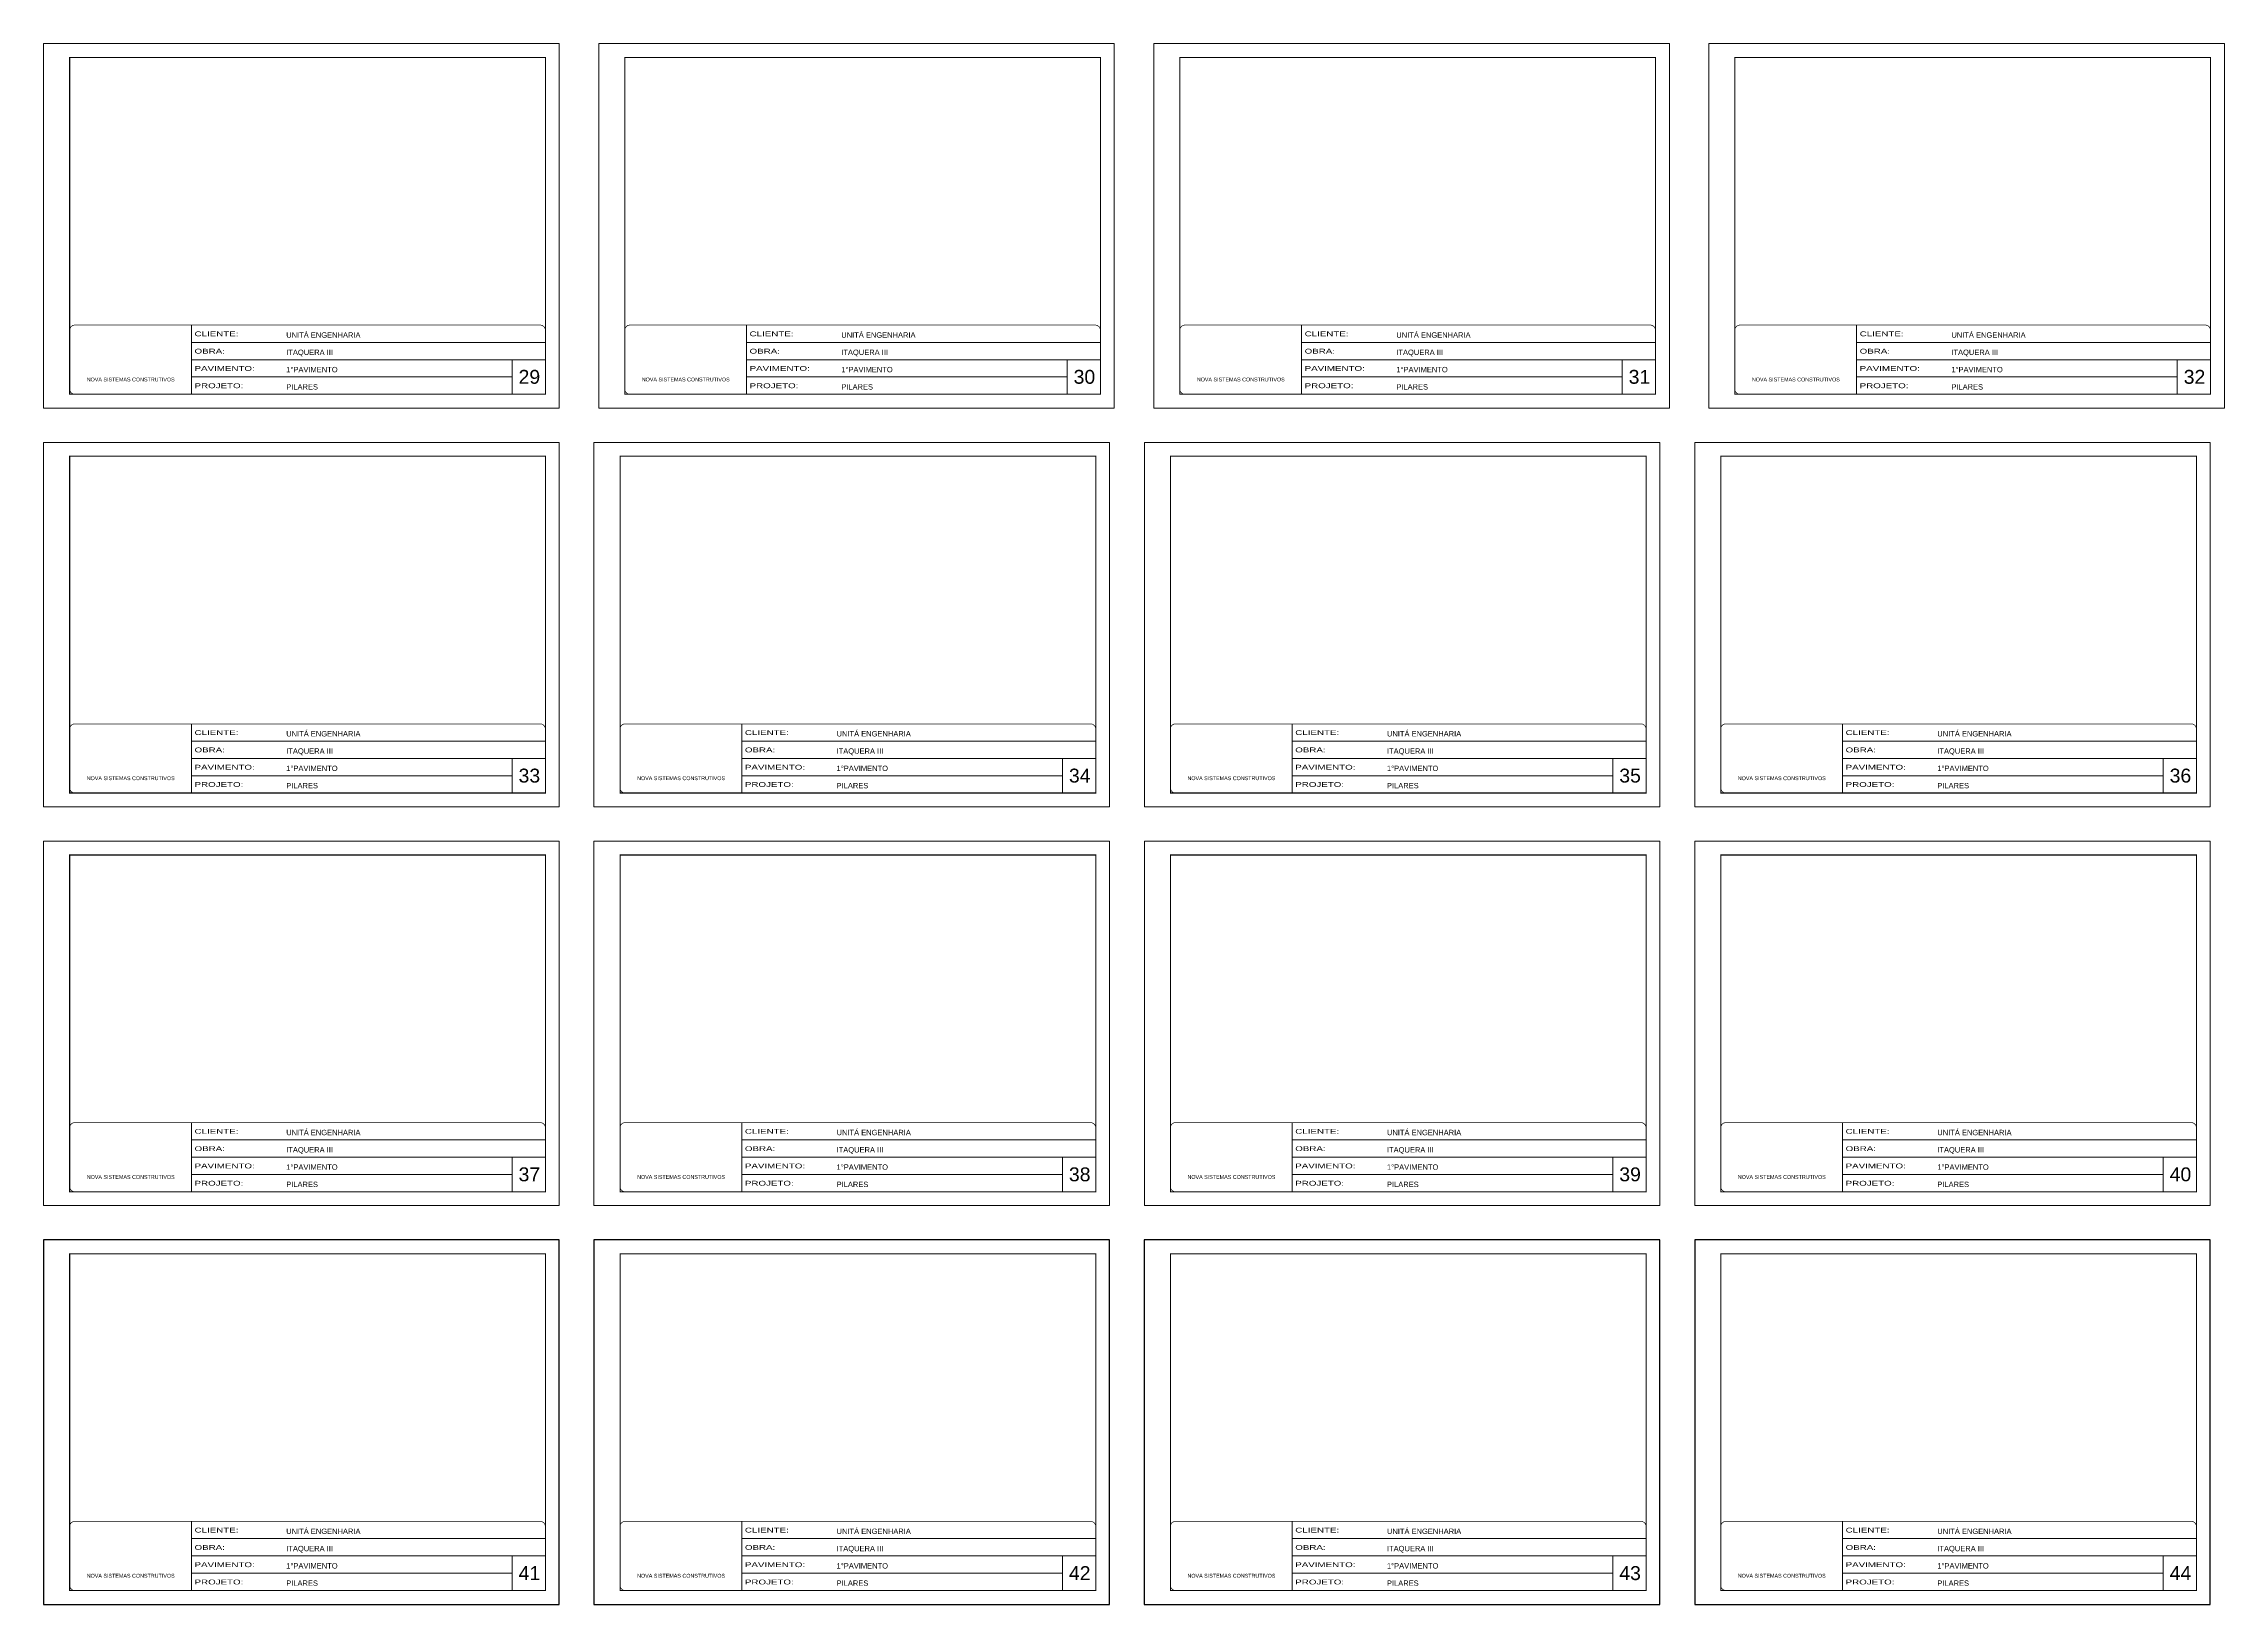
# Model space of a CAD drawing. Extents: x 2296 to 12463, y 760 to 16806.
# Drawn here: x 2885 to 9165, y 4205 to 8701 of the extents above; entities that cross this region are included whole.
import ezdxf

# ---------------------------------------------------------------- set-up
doc = ezdxf.new("R2010")
doc.units = 0
doc.linetypes.add('CONTINUO', pattern=[0])
doc.linetypes.add('DASHED', pattern=[0.75, 0.5, -0.25])
for name, color, linetype, lineweight in [('CARIMBO', 255, 'Continuous', 9), ('Folhas', 255, 'Continuous', 9), ('SARRAFO DE PRESSAO', 251, 'DASHED', 9)]:
    doc.layers.add(name, color=color, linetype=linetype, lineweight=lineweight)
doc.layers.add('Laje_Perimetro', color=7, linetype='Continuous', plot=False)
doc.styles.add('ARIAL', font='arial.ttf')
doc.styles.add('Tecnologia', font='')
doc.styles.get('Tecnologia').set_extended_font_data('Forgotten Futurist')

# ---------------------------------------------------------------- blocks, each defined once
blk = doc.blocks.new('9999999999')
at = {"color": 30, "linetype": 'CONTINUO'}
for p, q in [((98564.6, 34230.2), (98564.6, 34429.4)), ((98564.6, 34379.6), (99584, 34379.6)), ((98564.6, 34329.8), (99488, 34329.8)), ((99584, 34329.8), (99488, 34329.8)), ((99488, 34329.8), (99488, 34230.2)), ((98564.6, 34280), (99488, 34280))]:
    blk.add_line(p, q, dxfattribs=at)
at = {"color": 30, "linetype": 'CONTINUO', "const_width": 2}
blk.add_lwpolyline([(99584, 34230.2), (99584, 34414.4, 0.414214), (99569, 34429.4), (98229, 34429.4, 0.414214), (98214, 34414.4), (98214, 34245.2, 0.414214), (98229, 34230.2), (99584, 34230.2)], format="xyb", dxfattribs=at)
at = {"layer": 'Folhas'}
blk.add_lwpolyline([(98139, 34190.2), (99624, 34190.2), (99624, 35240.2), (98139, 35240.2)], close=True, dxfattribs=at)
at = {"layer": 'Folhas', "color": 30, "const_width": 3}
blk.add_lwpolyline([(98214, 34230.2), (99584, 34230.2), (99584, 35200.2), (98214, 35200.2)], close=True, dxfattribs=at)
at = {"color": 7, "linetype": 'Continuous', "ltscale": 5, "style": 'ARIAL'}
for s, height, p in [('UNITÁ ENGENHARIA', 15.483, (98837.7, 34393.1)), ('ITAQUERA III', 15.483, (98837.7, 34343.3)), ('1°PAVIMENTO', 15.483, (98837.7, 34293.5)), ('NOVA SISTEMAS CONSTRUTIVOS', 11.059, (98263.2, 34267.2)), ('PILARES', 15.48, (98837.7, 34243.7))]:
    blk.add_text(s, height=height, dxfattribs=at).set_placement(p)
at = {"layer": 'Folhas', "color": 7, "style": 'Tecnologia', "width": 1.5}
for s, p in [('OBRA:', (98573.7, 34347.3)), ('CLIENTE:', (98573.7, 34397.2)), ('PAVIMENTO:', (98573.7, 34297.5)), ('PROJETO:', (98573.7, 34247.7))]:
    blk.add_text(s, height=14, dxfattribs=at).set_placement(p)

msp = doc.modelspace()

# ---------------------------------------------------------------- linework, layer by layer
at = {"layer": 'Laje_Perimetro'}
for points in [[(4369.89, 5255.39), (2884.89, 5255.39), (2884.89, 4205.39), (4369.89, 4205.39)], [(5954.89, 5255.39), (4469.89, 5255.39), (4469.89, 4205.39), (5954.89, 4205.39)], [(7539.89, 5255.39), (6054.89, 5255.39), (6054.89, 4205.39), (7539.89, 4205.39)], [(9124.89, 5255.39), (7639.89, 5255.39), (7639.89, 4205.39), (9124.89, 4205.39)]]:
    msp.add_lwpolyline(points, close=True, dxfattribs=at)

# ---------------------------------------------------------------- block references
at = {"layer": 'SARRAFO DE PRESSAO', "color": 6, "linetype": 'ByBlock'}
for p in [(-95254.09, -26539.09), (-93655.59, -26539.09), (-92057.09, -26539.09), (-90458.59, -26539.09), (-95254.09, -27687.67), (-93669.09, -27687.67), (-92084.09, -27687.67), (-90499.09, -27687.67), (-95254.09, -28836.24), (-93669.09, -28836.24), (-92084.09, -28836.24), (-90499.09, -28836.24), (-95254.09, -29984.82), (-93669.09, -29984.82), (-92084.09, -29984.82), (-90499.09, -29984.82)]:
    msp.add_blockref('9999999999', p, dxfattribs=at)

# ---------------------------------------------------------------- texts
at = {"layer": 'CARIMBO', "style": 'ARIAL'}
for s, p in [('29', (4252.75, 7721.26)), ('30', (5851.25, 7721.26)), ('31', (7449.75, 7721.26)), ('32', (9048.25, 7721.26)), ('33', (4252.75, 6572.68)), ('34', (5837.75, 6572.68)), ('35', (7422.75, 6572.68)), ('36', (9007.75, 6572.68)), ('37', (4252.75, 5424.11)), ('38', (5837.75, 5424.11)), ('39', (7422.75, 5424.11)), ('40', (9007.75, 5424.11)), ('41', (4252.75, 4275.53)), ('42', (5837.75, 4275.53)), ('43', (7422.75, 4275.53)), ('44', (9007.75, 4275.53))]:
    msp.add_text(s, height=40, dxfattribs=at).set_placement(p)

doc.saveas('drawing.dxf')
